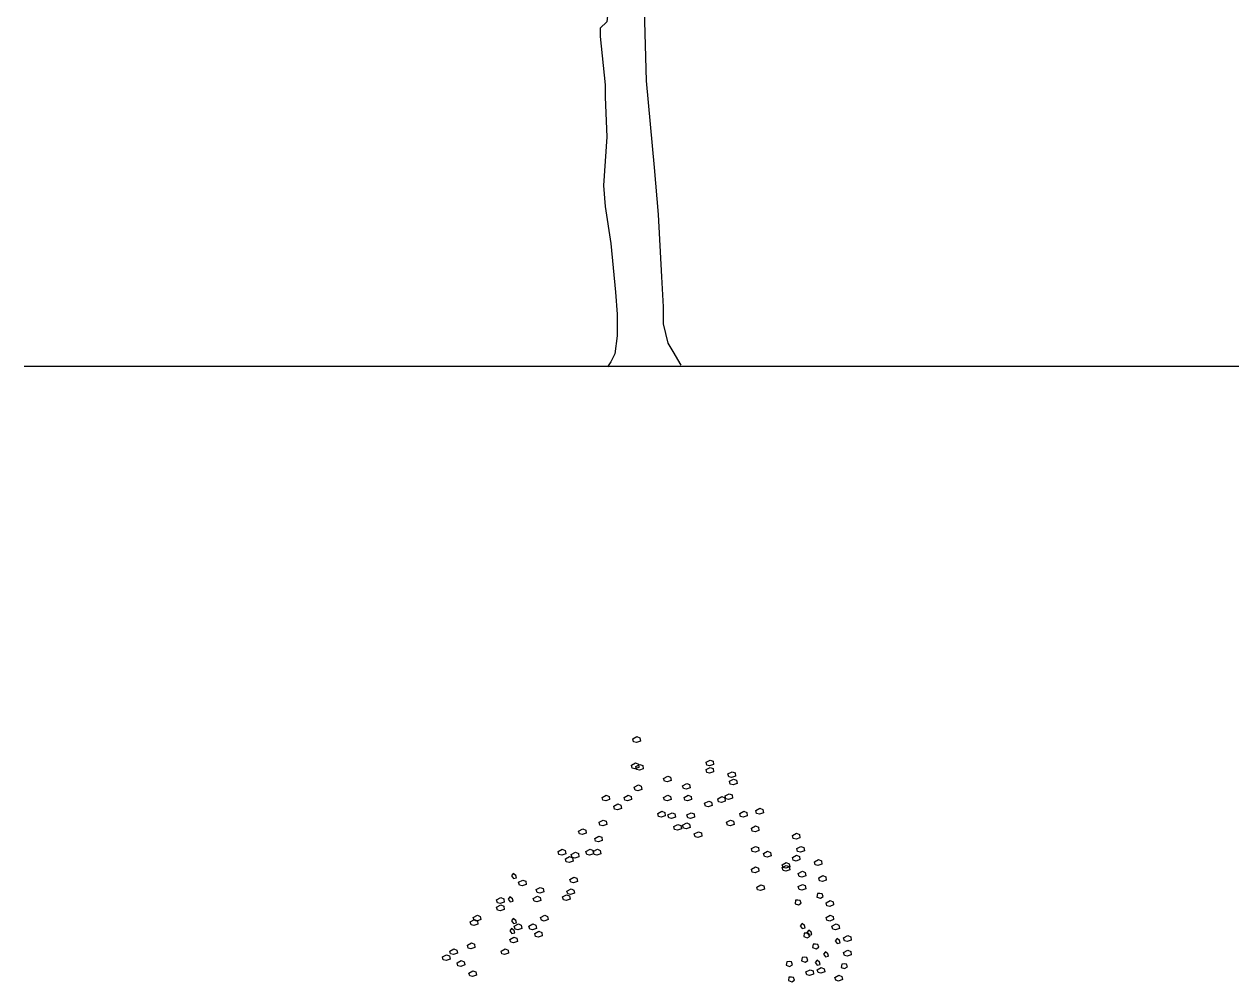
# Model space of a CAD drawing. Header units: millimetres. Extents: x 78 to 127.2, y 151.6 to 179.7.
# Drawn here: x 93.5 to 100.65, y 162.84 to 168.51 of the extents above; entities that cross this region are included whole.
import ezdxf

# ---------------------------------------------------------------- set-up
doc = ezdxf.new("R2010")
doc.units = ezdxf.units.MM
doc.layers.add('arbre', color=250, linetype='Continuous')

# ---------------------------------------------------------------- blocks, each defined once
blk = doc.blocks.new('arbre5')
at = {"layer": 'arbre'}
for points in [[(236.5685, 24.1192), (236.593, 24.1325), (236.6103, 24.1253), (236.6134, 24.106), (236.5899, 24.0978), (236.5736, 24.1019)], [(236.5598, 23.9632), (236.5843, 23.9764), (236.6016, 23.9693), (236.6047, 23.9499), (236.5812, 23.9418), (236.5649, 23.9459)], [(236.5858, 23.9545), (236.6103, 23.9678), (236.6276, 23.9606), (236.6307, 23.9413), (236.6073, 23.9331), (236.5909, 23.9372)], [(237.0021, 23.9805), (237.0266, 23.9938), (237.0439, 23.9866), (237.047, 23.9673), (237.0235, 23.9591), (237.0072, 23.9632)], [(236.7506, 23.8852), (236.7751, 23.8984), (236.7924, 23.8913), (236.7955, 23.8719), (236.772, 23.8638), (236.7557, 23.8678)], [(237.0021, 23.9372), (237.0266, 23.9504), (237.0439, 23.9433), (237.047, 23.9239), (237.0235, 23.9158), (237.0072, 23.9198)], [(237.1322, 23.9112), (237.1567, 23.9244), (237.174, 23.9173), (237.1771, 23.8979), (237.1536, 23.8898), (237.1373, 23.8938)], [(236.5772, 23.8331), (236.6016, 23.8464), (236.619, 23.8393), (236.622, 23.8199), (236.5986, 23.8117), (236.5823, 23.8158)], [(236.8634, 23.8418), (236.8878, 23.8551), (236.9052, 23.8479), (236.9082, 23.8286), (236.8848, 23.8204), (236.8685, 23.8245)], [(237.1409, 23.8678), (237.1653, 23.8811), (237.1827, 23.8739), (237.1857, 23.8546), (237.1623, 23.8464), (237.146, 23.8505)], [(236.3864, 23.7725), (236.4108, 23.7857), (236.4282, 23.7786), (236.4312, 23.7592), (236.4078, 23.7511), (236.3915, 23.7551)], [(236.5165, 23.7725), (236.5409, 23.7857), (236.5583, 23.7786), (236.5613, 23.7592), (236.5379, 23.7511), (236.5216, 23.7551)], [(236.7506, 23.7725), (236.7751, 23.7857), (236.7924, 23.7786), (236.7955, 23.7592), (236.772, 23.7511), (236.7557, 23.7551)], [(236.872, 23.7725), (236.8965, 23.7857), (236.9138, 23.7786), (236.9169, 23.7592), (236.8934, 23.7511), (236.8771, 23.7551)], [(236.9934, 23.7378), (237.0179, 23.751), (237.0352, 23.7439), (237.0383, 23.7245), (237.0149, 23.7164), (236.9985, 23.7205)], [(237.0715, 23.7638), (237.096, 23.777), (237.1133, 23.7699), (237.1163, 23.7505), (237.0929, 23.7424), (237.0766, 23.7465)], [(237.1149, 23.7811), (237.1393, 23.7944), (237.1566, 23.7872), (237.1597, 23.7679), (237.1363, 23.7597), (237.12, 23.7638)], [(236.4558, 23.7205), (236.4802, 23.7337), (236.4976, 23.7266), (236.5006, 23.7072), (236.4772, 23.6991), (236.4609, 23.7031)], [(236.7159, 23.6771), (236.7404, 23.6904), (236.7577, 23.6832), (236.7608, 23.6639), (236.7373, 23.6557), (236.721, 23.6598)], [(236.7766, 23.6684), (236.8011, 23.6817), (236.8184, 23.6746), (236.8215, 23.6552), (236.798, 23.647), (236.7817, 23.6511)], [(236.8894, 23.6684), (236.9138, 23.6817), (236.9312, 23.6746), (236.9342, 23.6552), (236.9108, 23.647), (236.8945, 23.6511)], [(237.2016, 23.6771), (237.226, 23.6904), (237.2434, 23.6832), (237.2464, 23.6639), (237.223, 23.6557), (237.2067, 23.6598)], [(237.297, 23.6944), (237.3214, 23.7077), (237.3388, 23.7006), (237.3418, 23.6812), (237.3184, 23.673), (237.3021, 23.6771)], [(236.369, 23.6251), (236.3935, 23.6383), (236.4108, 23.6312), (236.4139, 23.6118), (236.3904, 23.6037), (236.3741, 23.6078)], [(236.8113, 23.5991), (236.8358, 23.6123), (236.8531, 23.6052), (236.8562, 23.5858), (236.8327, 23.5777), (236.8164, 23.5818)], [(236.8634, 23.6078), (236.8878, 23.621), (236.9052, 23.6139), (236.9082, 23.5945), (236.8848, 23.5864), (236.8685, 23.5904)], [(237.1235, 23.6251), (237.148, 23.6383), (237.1653, 23.6312), (237.1684, 23.6118), (237.1449, 23.6037), (237.1286, 23.6078)], [(236.2476, 23.5731), (236.2721, 23.5863), (236.2894, 23.5792), (236.2925, 23.5598), (236.269, 23.5517), (236.2527, 23.5558)], [(236.343, 23.5297), (236.3675, 23.543), (236.3848, 23.5359), (236.3879, 23.5165), (236.3644, 23.5083), (236.3481, 23.5124)], [(236.9327, 23.5557), (236.9572, 23.569), (236.9745, 23.5619), (236.9776, 23.5425), (236.9541, 23.5343), (236.9378, 23.5384)], [(237.271, 23.5904), (237.2954, 23.6037), (237.3128, 23.5965), (237.3158, 23.5772), (237.2924, 23.569), (237.2761, 23.5731)], [(237.5138, 23.5471), (237.5382, 23.5603), (237.5556, 23.5532), (237.5586, 23.5338), (237.5352, 23.5257), (237.5189, 23.5298)], [(236.1262, 23.4517), (236.1507, 23.465), (236.168, 23.4578), (236.1711, 23.4385), (236.1476, 23.4303), (236.1313, 23.4344)], [(236.291, 23.4517), (236.3155, 23.465), (236.3328, 23.4578), (236.3358, 23.4385), (236.3124, 23.4303), (236.2961, 23.4344)], [(236.3344, 23.4517), (236.3588, 23.465), (236.3761, 23.4578), (236.3792, 23.4385), (236.3558, 23.4303), (236.3394, 23.4344)], [(237.271, 23.4691), (237.2954, 23.4823), (237.3128, 23.4752), (237.3158, 23.4558), (237.2924, 23.4477), (237.2761, 23.4517)], [(237.5398, 23.4691), (237.5643, 23.4823), (237.5816, 23.4752), (237.5846, 23.4558), (237.5612, 23.4477), (237.5449, 23.4517)], [(236.1696, 23.4084), (236.194, 23.4216), (236.2114, 23.4145), (236.2144, 23.3951), (236.191, 23.387), (236.1747, 23.3911)], [(236.2043, 23.4344), (236.2287, 23.4476), (236.2461, 23.4405), (236.2491, 23.4211), (236.2257, 23.413), (236.2094, 23.4171)], [(237.3425, 23.4401), (237.367, 23.4534), (237.3843, 23.4463), (237.3874, 23.4269), (237.3639, 23.4187), (237.3476, 23.4228)], [(237.5138, 23.417), (237.5382, 23.4303), (237.5556, 23.4232), (237.5586, 23.4038), (237.5352, 23.3956), (237.5189, 23.3997)], [(237.6439, 23.391), (237.6683, 23.4043), (237.6857, 23.3972), (237.6887, 23.3778), (237.6653, 23.3696), (237.649, 23.3737)], [(235.8603, 23.3219), (235.8491, 23.3077), (235.8614, 23.2924), (235.8797, 23.2965), (235.8756, 23.3107)], [(237.271, 23.3477), (237.2954, 23.3609), (237.3128, 23.3538), (237.3158, 23.3345), (237.2924, 23.3263), (237.2761, 23.3304)], [(237.4531, 23.3737), (237.4775, 23.3869), (237.4949, 23.3798), (237.4979, 23.3605), (237.4745, 23.3523), (237.4582, 23.3564)], [(237.4531, 23.3564), (237.4775, 23.3696), (237.4949, 23.3625), (237.4979, 23.3431), (237.4745, 23.335), (237.4582, 23.339)], [(237.5485, 23.3217), (237.5729, 23.3349), (237.5903, 23.3278), (237.5933, 23.3084), (237.5699, 23.3003), (237.5536, 23.3044)], [(235.8921, 23.2697), (235.9165, 23.2829), (235.9339, 23.2758), (235.9369, 23.2564), (235.9135, 23.2483), (235.8972, 23.2524)], [(236.1956, 23.287), (236.2201, 23.3003), (236.2374, 23.2931), (236.2404, 23.2738), (236.217, 23.2656), (236.2007, 23.2697)], [(237.3028, 23.2415), (237.3273, 23.2548), (237.3446, 23.2477), (237.3477, 23.2283), (237.3242, 23.2202), (237.3079, 23.2242)], [(237.5485, 23.2437), (237.5729, 23.2569), (237.5903, 23.2498), (237.5933, 23.2304), (237.5699, 23.2223), (237.5536, 23.2264)], [(237.6699, 23.2957), (237.6943, 23.3089), (237.7117, 23.3018), (237.7147, 23.2824), (237.6913, 23.2743), (237.675, 23.2784)], [(235.762, 23.1657), (235.7864, 23.1789), (235.8038, 23.1718), (235.8068, 23.1524), (235.7834, 23.1443), (235.7671, 23.1483)], [(235.8406, 23.1836), (235.8294, 23.1693), (235.8416, 23.154), (235.8599, 23.1581), (235.8559, 23.1724)], [(235.9788, 23.1743), (236.0033, 23.1876), (236.0206, 23.1804), (236.0236, 23.1611), (236.0002, 23.1529), (235.9839, 23.157)], [(235.9961, 23.2263), (236.0206, 23.2396), (236.0379, 23.2324), (236.041, 23.2131), (236.0175, 23.2049), (236.0012, 23.209)], [(236.1522, 23.183), (236.1767, 23.1962), (236.194, 23.1891), (236.1971, 23.1697), (236.1736, 23.1616), (236.1573, 23.1657)], [(236.1782, 23.2177), (236.2027, 23.2309), (236.22, 23.2238), (236.2231, 23.2044), (236.1997, 23.1963), (236.1833, 23.2003)], [(237.6626, 23.2023), (237.6595, 23.1819), (237.6799, 23.1748), (237.6962, 23.1849), (237.6901, 23.2012), (237.6769, 23.2033)], [(235.762, 23.1223), (235.7864, 23.1356), (235.8038, 23.1284), (235.8068, 23.1091), (235.7834, 23.1009), (235.7671, 23.105)], [(237.5323, 23.1632), (237.5293, 23.1428), (237.5496, 23.1357), (237.5659, 23.1459), (237.5598, 23.1622), (237.5466, 23.1642)], [(237.7132, 23.1483), (237.7377, 23.1616), (237.755, 23.1544), (237.7581, 23.1351), (237.7347, 23.1269), (237.7183, 23.131)], [(235.6059, 23.0356), (235.6303, 23.0489), (235.6477, 23.0417), (235.6507, 23.0224), (235.6273, 23.0142), (235.611, 23.0183)], [(235.6232, 23.0616), (235.6477, 23.0749), (235.665, 23.0677), (235.6681, 23.0484), (235.6446, 23.0402), (235.6283, 23.0443)], [(235.8603, 23.0551), (235.8491, 23.0409), (235.8614, 23.0256), (235.8797, 23.0296), (235.8756, 23.0439)], [(236.0221, 23.0616), (236.0466, 23.0749), (236.0639, 23.0677), (236.067, 23.0484), (236.0436, 23.0402), (236.0272, 23.0443)], [(237.7132, 23.0616), (237.7377, 23.0749), (237.755, 23.0677), (237.7581, 23.0484), (237.7347, 23.0402), (237.7183, 23.0443)], [(235.8505, 22.9958), (235.8392, 22.9816), (235.8515, 22.9663), (235.8698, 22.9704), (235.8657, 22.9846)], [(235.866, 23.0096), (235.8905, 23.0229), (235.9078, 23.0157), (235.9109, 22.9964), (235.8875, 22.9882), (235.8711, 22.9923)], [(235.9528, 23.0096), (235.9772, 23.0229), (235.9946, 23.0157), (235.9976, 22.9964), (235.9742, 22.9882), (235.9579, 22.9923)], [(235.9875, 22.9663), (236.0119, 22.9795), (236.0293, 22.9724), (236.0323, 22.953), (236.0089, 22.9449), (235.9926, 22.949)], [(237.5707, 23.0255), (237.5595, 23.0112), (237.5717, 22.9959), (237.59, 23), (237.586, 23.0143)], [(237.5844, 22.9678), (237.5814, 22.9475), (237.6018, 22.9403), (237.6181, 22.9505), (237.612, 22.9668), (237.5987, 22.9689)], [(237.6102, 22.9859), (237.599, 22.9717), (237.6112, 22.9564), (237.6296, 22.9605), (237.6255, 22.9747)], [(237.7479, 23.0096), (237.7724, 23.0229), (237.7897, 23.0157), (237.7928, 22.9964), (237.7693, 22.9882), (237.753, 22.9923)], [(235.5885, 22.8969), (235.613, 22.9102), (235.6303, 22.903), (235.6334, 22.8837), (235.6099, 22.8755), (235.5936, 22.8796)], [(235.84, 22.9316), (235.8645, 22.9448), (235.8818, 22.9377), (235.8849, 22.9184), (235.8614, 22.9102), (235.8451, 22.9143)], [(237.6365, 22.9027), (237.6335, 22.8823), (237.6539, 22.8752), (237.6702, 22.8854), (237.6641, 22.9017), (237.6508, 22.9037)], [(237.7783, 22.9365), (237.7671, 22.9223), (237.7793, 22.907), (237.7976, 22.9111), (237.7936, 22.9253)], [(237.8173, 22.9403), (237.8418, 22.9535), (237.8591, 22.9464), (237.8622, 22.927), (237.8387, 22.9189), (237.8224, 22.9229)], [(235.4411, 22.8276), (235.4656, 22.8408), (235.4829, 22.8337), (235.486, 22.8143), (235.4625, 22.8062), (235.4462, 22.8103)], [(235.4845, 22.8622), (235.5089, 22.8755), (235.5263, 22.8684), (235.5293, 22.849), (235.5059, 22.8409), (235.4896, 22.8449)], [(235.788, 22.8622), (235.8125, 22.8755), (235.8298, 22.8684), (235.8328, 22.849), (235.8094, 22.8409), (235.7931, 22.8449)], [(237.5714, 22.8246), (237.5683, 22.8042), (237.5887, 22.7971), (237.605, 22.8072), (237.5989, 22.8235), (237.5857, 22.8256)], [(237.7091, 22.8575), (237.6979, 22.8432), (237.7101, 22.8279), (237.7284, 22.832), (237.7244, 22.8463)], [(237.8173, 22.8536), (237.8418, 22.8668), (237.8591, 22.8597), (237.8622, 22.8403), (237.8387, 22.8322), (237.8224, 22.8363)], [(235.5278, 22.7929), (235.5523, 22.8061), (235.5696, 22.799), (235.5727, 22.7797), (235.5492, 22.7715), (235.5329, 22.7756)], [(237.4802, 22.7985), (237.4771, 22.7781), (237.4975, 22.771), (237.5138, 22.7812), (237.5077, 22.7975), (237.4945, 22.7995)], [(237.5942, 22.7385), (237.6186, 22.7517), (237.636, 22.7446), (237.639, 22.7252), (237.6156, 22.7171), (237.5993, 22.7211)], [(237.6596, 22.8081), (237.6484, 22.7938), (237.6607, 22.7785), (237.679, 22.7826), (237.6749, 22.7969)], [(237.6604, 22.7517), (237.6849, 22.7649), (237.7022, 22.7578), (237.7053, 22.7385), (237.6818, 22.7303), (237.6655, 22.7344)], [(237.8059, 22.7855), (237.8029, 22.7651), (237.8233, 22.758), (237.8396, 22.7682), (237.8334, 22.7845), (237.8202, 22.7865)], [(235.5972, 22.7322), (235.6217, 22.7455), (235.639, 22.7383), (235.6421, 22.719), (235.6186, 22.7108), (235.6023, 22.7149)], [(237.4932, 22.7074), (237.4902, 22.687), (237.5106, 22.6798), (237.5269, 22.69), (237.5207, 22.7063), (237.5075, 22.7084)], [(237.7653, 22.7062), (237.7897, 22.7195), (237.8071, 22.7123), (237.8101, 22.693), (237.7867, 22.6848), (237.7704, 22.6889)]]:
    blk.add_lwpolyline(points, close=True, dxfattribs=at)
blk = doc.blocks.new('arbre2')
at = {"layer": 'arbre'}
for points in [[(236.0924, 29.4985), (236.1548, 29.3882), (236.2123, 29.2444), (236.2699, 29.1101), (236.3083, 28.995), (236.3563, 28.9182), (236.3707, 28.8367), (236.4235, 28.4386), (236.4139, 28.3667), (236.3755, 28.3283), (236.3755, 28.2803), (236.4043, 27.9926), (236.4043, 27.9206), (236.4139, 27.6856), (236.3947, 27.3979), (236.4043, 27.2732), (236.4379, 27.0526), (236.4666, 26.7648), (236.4762, 26.6353), (236.4762, 26.5058), (236.4618, 26.4003), (236.4379, 26.3523), (236.4187, 26.3236)], [(236.8553, 26.3331), (236.8073, 26.4147), (236.7785, 26.4626), (236.7497, 26.5777), (236.7497, 26.6785), (236.7401, 26.8559), (236.7209, 27.2252), (236.697, 27.5034), (236.649, 28.0166), (236.6346, 28.5825), (236.6394, 28.7743), (236.6394, 28.8847), (236.6538, 28.9614)]]:
    blk.add_lwpolyline(points, dxfattribs=at)

msp = doc.modelspace()

# ---------------------------------------------------------------- linework, layer by layer
at = {"layer": 'arbre'}
msp.add_line((93.4963, 166.4896), (105.5615, 166.4896), dxfattribs=at)

# ---------------------------------------------------------------- block references
for name in ['arbre2', 'arbre5']:
    msp.add_blockref(name, (-139.467, 140.1621), dxfattribs=at)

doc.saveas('drawing.dxf')
